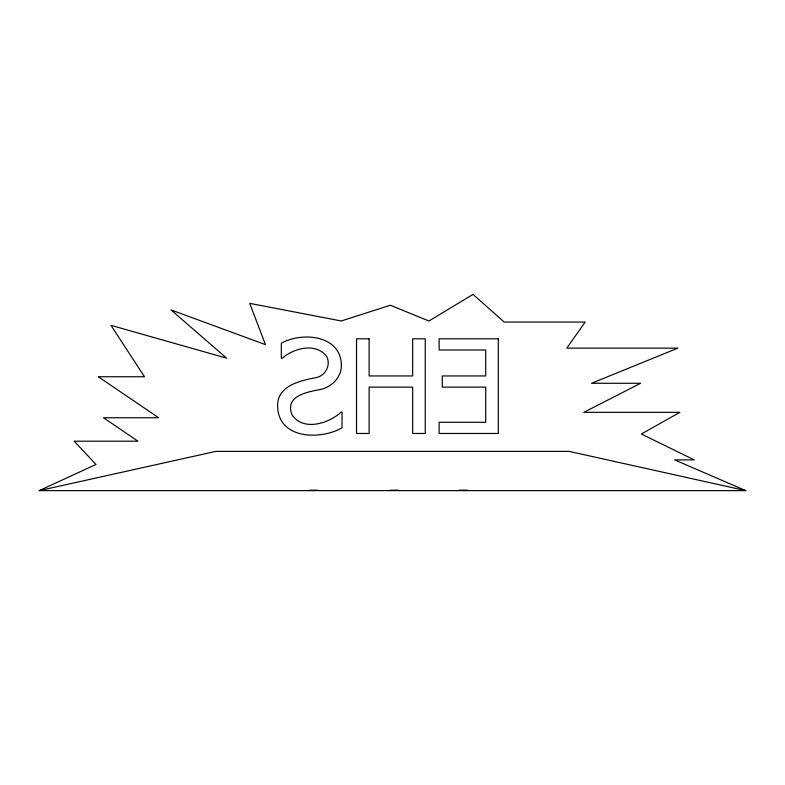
<?xml version="1.0" encoding="UTF-8"?>
<svg xmlns="http://www.w3.org/2000/svg" width="785" height="785" viewBox="0 0 785 785"><rect width="100%" height="100%" fill="white"/><g stroke="black" fill="none" stroke-linecap="round" stroke-linejoin="round"><path stroke-width="1.18" d="M39.25 490.625L96.025 464.416L74.173 441.19L137.954 441.19L103.463 417.757L158.658 417.757L98.262 376.741L144.469 376.741L110.989 325.353L226.63 358.166L171.051 309.928L265.448 344.635L249.738 303.363L341.279 320.977L390.331 305.247L428.944 321.006L473.031 294.375L504.206 322.066L585.159 322.066L566.79 348.138L677.877 348.138L591.537 383.276L640.599 383.276L583.814 412.331L679.839 412.331L641.374 434.026L694.264 459.892L674.639 459.892L745.75 490.625L39.25 490.625L215.875 451.375L569.125 451.375L745.75 490.625M467.369 490.183L459.068 490.193M317.905 490.213L309.486 490.233M398.584 490.203L390.076 490.233M341.338 364.181C342.103 376.986 331.682 387.476 319.534 389.674C306.444 392.117 284.504 396.199 292.069 414.922C303.206 431.573 328.974 423.557 341.151 412.056L342.034 412.056L342.034 427.815C320.417 440.248 278.459 439.257 277.635 406.522C276.801 385.749 299.88 380.803 315.845 377.654C325.314 375.986 330.927 365.604 326.894 356.812C316.335 342.201 293.973 347.922 282.276 358.264L281.324 358.264L281.324 343.202C301.813 331.78 340.121 334.832 341.338 364.181M369.117 338.816L356.527 338.816L356.527 433.477L369.117 433.477L369.117 387.133L412.674 387.133L412.674 433.477L425.254 433.477L425.254 338.816L412.674 338.816L412.674 375.946L369.117 375.946L369.117 338.816M498.308 338.816L439.119 338.816L439.119 350.002L485.719 350.002L485.719 375.946L442.298 375.946L442.298 387.133L485.719 387.133L485.719 422.291L439.119 422.291L439.119 433.477L498.308 433.477L498.308 338.816"/></g></svg>
